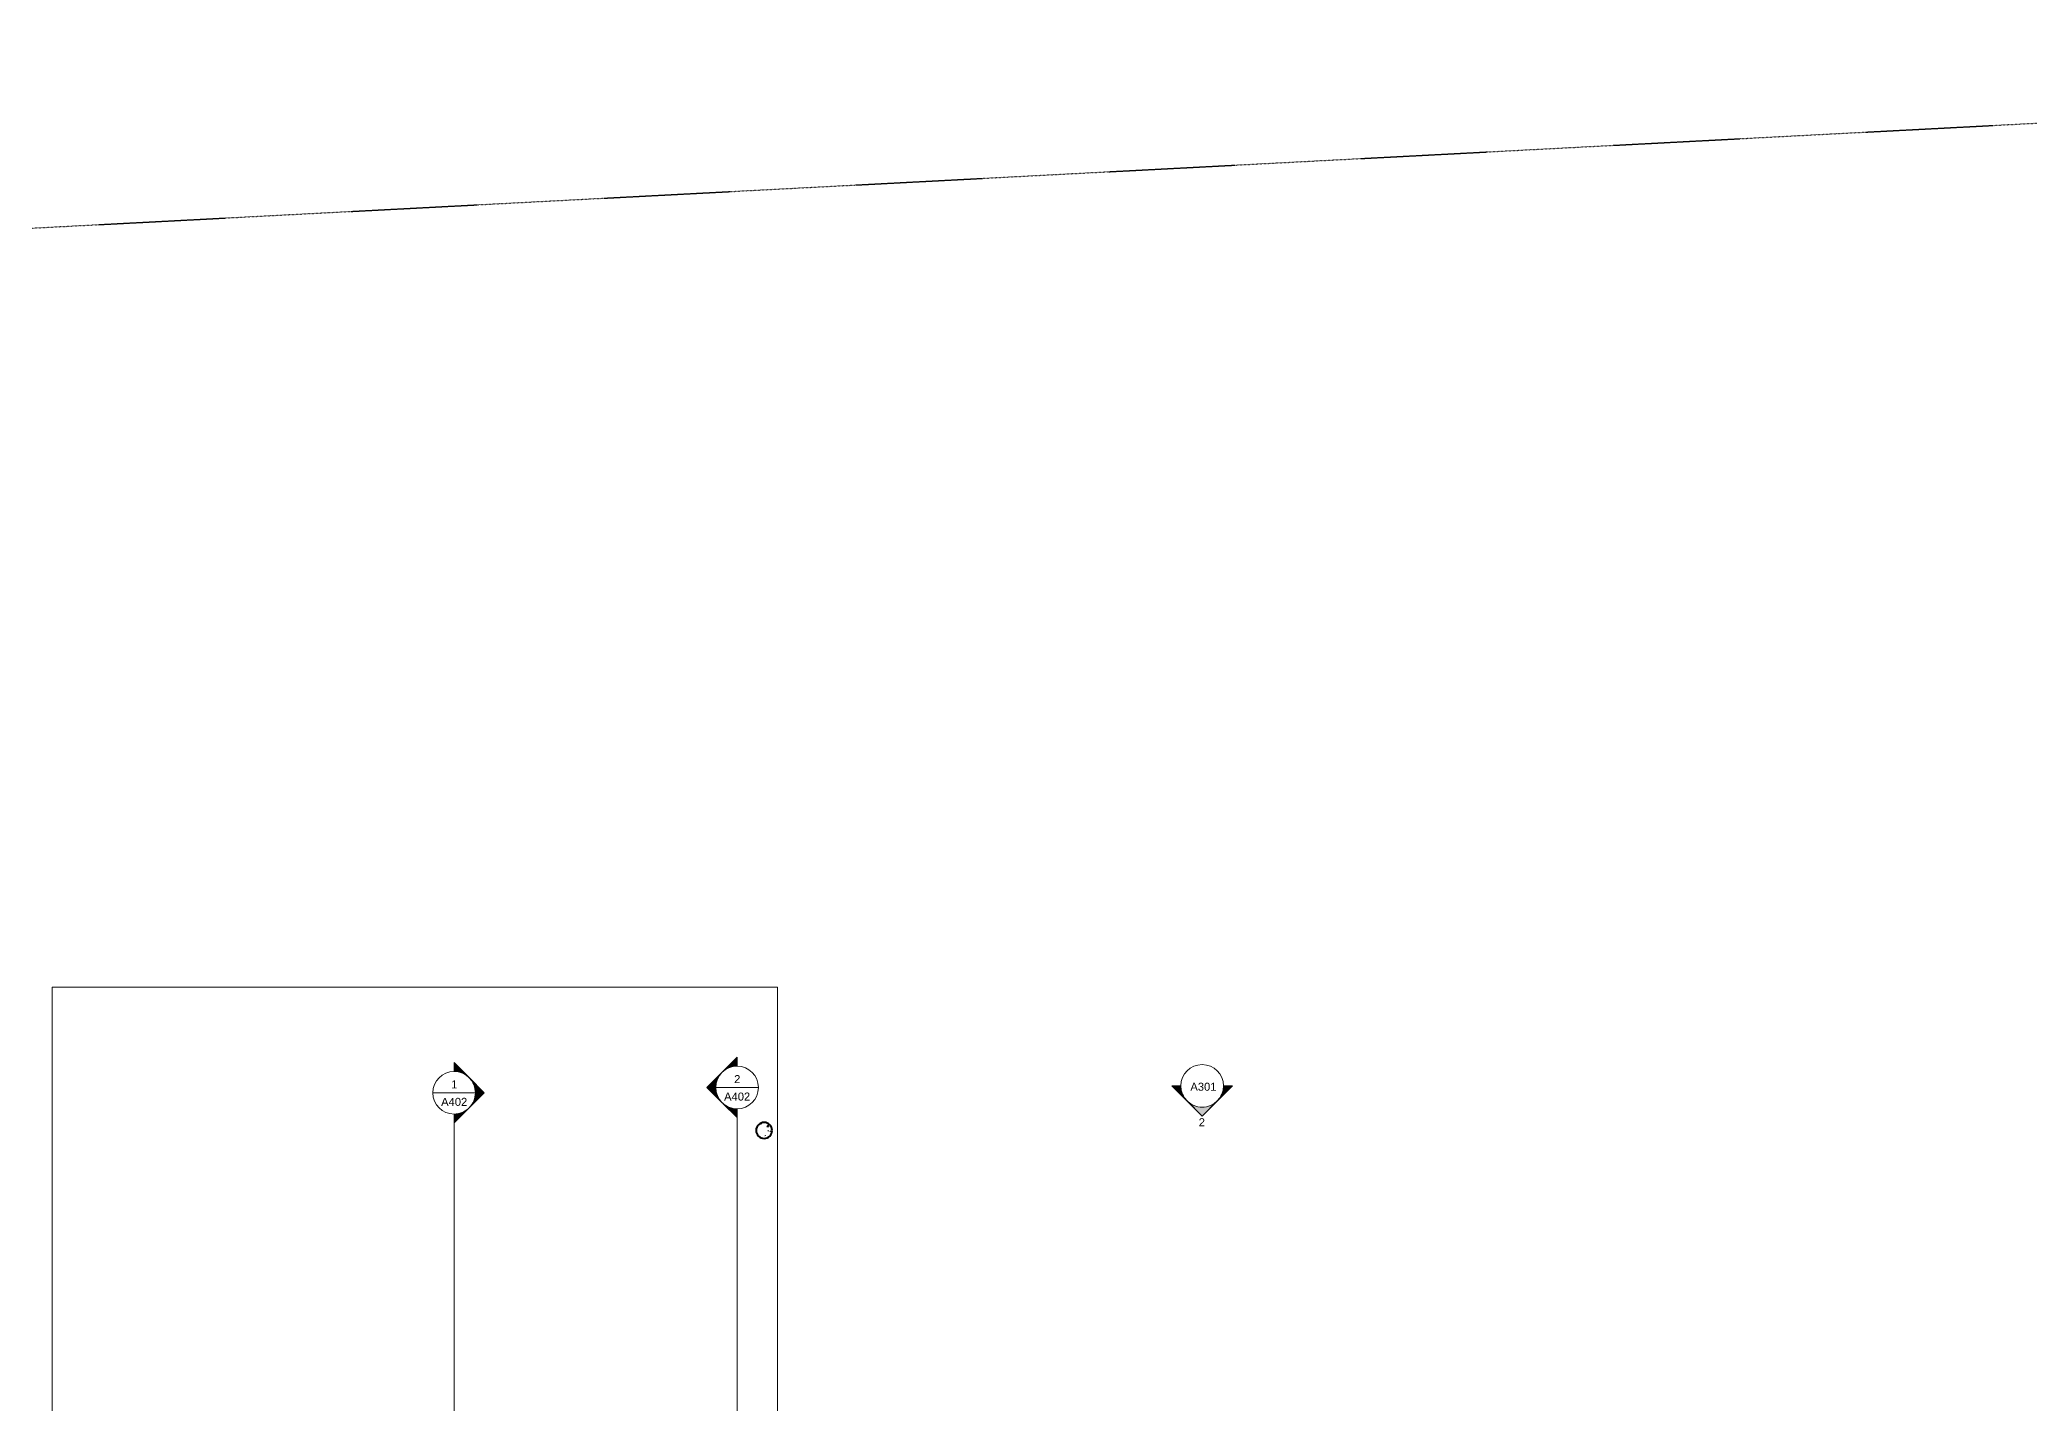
# Model space of a CAD drawing. Header units: inches. Extents: x -1969 to 2015, y -1363 to 1657.
# Drawn here: x -835 to 657, y 634 to 1657 of the extents above; entities that cross this region are included whole.
import ezdxf

# ---------------------------------------------------------------- set-up
doc = ezdxf.new("R2010")
doc.units = ezdxf.units.IN
doc.header["$MEASUREMENT"] = 0
doc.linetypes.add('Double Dash 3_8_', pattern=[1, 0.375, -0.125, 0.125, -0.125, 0.125, -0.125])
for name, color, linetype, lineweight in [('C-PROP-LINE', 91, 'Double Dash 3_8_', 30), ('G-ANNO-SYMB', 111, 'Continuous', 9), ('S-COLS', 52, 'Continuous', 9), ('S-FNDN', 32, 'Continuous', 18)]:
    doc.layers.add(name, color=color, linetype=linetype, lineweight=lineweight)
doc.styles.add('Arial', font='arial.ttf', dxfattribs={"height": 6})

# ---------------------------------------------------------------- blocks, each defined once
blk = doc.blocks.new('Concrete-Round-Column - 12_-582133-GROUND FLOOR')
at = {"layer": 'S-COLS'}
h = blk.add_hatch(dxfattribs=at)
h.set_pattern_fill('FP_5', color=256, style=0, pattern_type=2)
h.set_pattern_definition([(50, (291.462, -838.664), (18.36206, -1.60683), [1.92, -21.12]), (355, (291.462, -838.664), (-3.55226, 19.25587), [1.536, -16.896]), (100.451, (292.993, -838.798), (14.8102, 17.6493), [1.632, -17.949]), (46.184, (291.462, -833.544), (27.32125, -4.2376), [2.88, -31.68]), (96.636, (293.74, -833.897), (23.9275, 24.9372), [2.448, -26.924]), (351.184, (291.462, -833.544), (23.92765, 24.9374), [2.304, -25.344]), (21, (294.022, -834.824), (15.2808, -10.30746), [1.92, -21.12]), (326, (294.022, -834.824), (6.22856, 18.56374), [1.536, -16.896]), (71.451, (295.296, -835.683), (21.50985, 8.25628), [1.632, -17.949]), (37.5, (291.462, -838.664), (0.311095, 8.522537), [0.845, -15.846, 0.845, -16.307, -16.96]), (37.5, (291.462, -838.664), (0.311095, 8.522537), [-33.843, 0.845, -16.115]), (7.5, (291.462, -838.664), (6.73464, 10.09743), [0.845, -8.934, 0.845, -15.462, -6.464]), (7.5, (291.462, -838.664), (6.73464, 10.09743), [-26.086, 0.845, -5.619]), (327.5, (285.754, -838.664), (13.666107, -0.577186), [0.845, -5.555, 0.845, -19.123, -26.496]), (327.5, (285.754, -838.664), (13.666107, -0.577186), [-26.368, 0.845, -25.651]), (317.5, (283.194, -838.664), (14.92985, 2.56286), [0.845, -7.475, 0.845, -12.416, -18.816]), (317.5, (283.194, -838.664), (14.92985, 2.56286), [-21.581, 0.845, -17.971])])
h.paths.add_polyline_path([(0.9, -5.9), (2.5, -5.5), (3.9, -4.5), (5, -3.2), (5.8, -1.7), (6, 0), (5.8, 1.7), (5, 3.2), (3.9, 4.5), (2.5, 5.5), (0.9, 5.9), (-0.9, 5.9), (-2.5, 5.5), (-3.9, 4.5), (-5, 3.2), (-5.8, 1.7), (-6, 0), (-5.8, -1.7), (-5, -3.2), (-3.9, -4.5), (-2.5, -5.5), (-0.9, -5.9)])
at = {"layer": 'S-COLS', "lineweight": 40}
for start, end in [(360, 180), (180, 360)]:
    blk.add_arc((0, 0), 6, start, end, dxfattribs=at)
blk = doc.blocks.new('Family - ___-482687-GROUND FLOOR')
at = {"layer": 'C-PROP-LINE'}
blk.add_line((-1881.8, 1461.2), (1857.1, 1657.1), dxfattribs=at)
blk = doc.blocks.new('Elevation - Filled Arrow-152140-GROUND FLOOR')
at = {"layer": 'G-ANNO-SYMB'}
blk.add_circle((0, 0), 0.25, dxfattribs=at)
blk = doc.blocks.new('Elevation - Filled Arrow-151867-GROUND FLOOR')
at = {"layer": 'G-ANNO-SYMB'}
h = blk.add_hatch(color=256, dxfattribs=at)
edge = h.paths.add_edge_path()
edge.add_line((0, 0.354), (0.177, 0.177))
edge.add_arc((0, 0), 0.25, 45, 135)
edge.add_line((-0.177, 0.177), (0, 0.354))
h = blk.add_hatch(color=256, dxfattribs=at)
edge = h.paths.add_edge_path()
edge.add_line((-0.25, 0), (-0.354, 0))
edge.add_line((-0.354, 0), (-0.177, 0.177))
edge.add_arc((0, 0), 0.25, 135, 180)
h = blk.add_hatch(color=256, dxfattribs=at)
edge = h.paths.add_edge_path()
edge.add_line((0.177, 0.177), (0.354, 0))
edge.add_line((0.354, 0), (0.25, 0))
edge.add_arc((0, 0), 0.25, 0, 45)
for p, q in [((0, 0.354), (-0.354, 0)), ((0, 0.354), (-0.177, 0.177)), ((0.354, 0), (0, 0.354)), ((0.177, 0.177), (0, 0.354)), ((-0.177, 0.177), (-0.354, 0)), ((0.354, 0), (0.177, 0.177)), ((0.354, 0), (0.25, 0)), ((0.25, 0), (0.354, 0)), ((-0.354, 0), (-0.25, 0)), ((-0.354, 0), (-0.25, 0))]:
    blk.add_line(p, q, dxfattribs=at)
for start, end in [(45, 135), (135, 180), (0, 45)]:
    blk.add_arc((0, 0), 0.25, start, end, dxfattribs=at)
blk = doc.blocks.new('Section - Section Head - Filled-22785-GROUND FLOOR')
at = {"layer": 'G-ANNO-SYMB'}
h = blk.add_hatch(color=256, dxfattribs=at)
edge = h.paths.add_edge_path()
edge.add_line((-0.427, 0.177), (-0.25, 0.354))
edge.add_line((-0.25, 0.354), (-0.25, 0.25))
edge.add_arc((-0.25, 0), 0.25, 90, 135)
h = blk.add_hatch(color=256, dxfattribs=at)
edge = h.paths.add_edge_path()
edge.add_arc((-0.25, 0), 0.25, 45, 90)
edge.add_line((-0.25, 0.25), (-0.25, 0.354))
edge.add_line((-0.25, 0.354), (-0.073, 0.177))
h = blk.add_hatch(color=256, dxfattribs=at)
edge = h.paths.add_edge_path()
edge.add_arc((-0.25, 0), 0.25, 137.9216, 180)
edge.add_line((-0.5, 0), (-0.604, 0))
edge.add_line((-0.604, 0), (-0.436, 0.168))
h = blk.add_hatch(color=256, dxfattribs=at)
edge = h.paths.add_edge_path()
edge.add_line((-0.064, 0.168), (0.104, 0))
edge.add_line((0.104, 0), (0, 0))
edge.add_arc((-0.25, 0), 0.25, 0, 42.0784)
for p, q in [((-0.25, 0.354), (-0.604, 0)), ((-0.25, 0.354), (-0.427, 0.177)), ((-0.25, 0.354), (0.104, 0)), ((-0.25, 0.25), (-0.25, 0.354)), ((-0.073, 0.177), (-0.25, 0.354)), ((-0.25, 0.354), (-0.25, 0.25)), ((-0.436, 0.168), (-0.604, 0)), ((-0.604, 0), (-0.5, 0)), ((0.104, 0), (-0.064, 0.168)), ((0, 0), (0.104, 0)), ((-0.5, 0), (-0.604, 0)), ((0, 0), (0.104, 0))]:
    blk.add_line(p, q, dxfattribs=at)
for start, end in [(360, 180), (90, 135), (45, 90), (137.9216, 180), (180, 360), (0, 42.0784)]:
    blk.add_arc((-0.25, 0), 0.25, start, end, dxfattribs=at)

msp = doc.modelspace()

# ---------------------------------------------------------------- linework, layer by layer
at = {"layer": 'G-ANNO-SYMB'}
for p, q in [((-539.9904, 866.9353), (-507.9904, 866.9353)), ((-327.7878, 870.9031), (-295.7878, 870.9031)), ((-523.9904, 850.9353), (-523.9904, -395.5448)), ((-311.7878, 854.9031), (-311.7878, -398.2945))]:
    msp.add_line(p, q, dxfattribs=at)
at = {"layer": 'S-FNDN'}
for p, q in [((-281.4624, 946.1642), (-825.4624, 946.1642)), ((-825.4624, 946.1642), (-825.4624, 587.6642)), ((-281.4624, 587.6642), (-281.4624, 946.1642))]:
    msp.add_line(p, q, dxfattribs=at)

# ---------------------------------------------------------------- block references
at = {"layer": 'C-PROP-LINE'}
msp.add_blockref('Family - ___-482687-GROUND FLOOR', (0, 0), dxfattribs=at)
at = {"layer": 'G-ANNO-SYMB', "xscale": 63.99999999999997, "yscale": 63.99999999999997, "zscale": 63.99999999999997, "rotation": 269.9999999999996}
msp.add_blockref('Section - Section Head - Filled-22785-GROUND FLOOR', (-523.9904, 850.9353), dxfattribs=at)
at = {"layer": 'G-ANNO-SYMB', "extrusion": (0, 0, -1), "xscale": 63.99999999999997, "yscale": 63.99999999999997, "zscale": 63.99999999999997}
for name, p, rotation in [('Section - Section Head - Filled-22785-GROUND FLOOR', (311.7878, 854.9031), 270.0000000000003), ('Elevation - Filled Arrow-151867-GROUND FLOOR', (-37.0403, 872.0928), 180)]:
    msp.add_blockref(name, p, dxfattribs=dict(at, rotation=rotation))
at = {"layer": 'G-ANNO-SYMB', "xscale": 63.99999999999997, "yscale": 63.99999999999997, "zscale": 63.99999999999997}
msp.add_blockref('Elevation - Filled Arrow-152140-GROUND FLOOR', (37.0403, 872.0928), dxfattribs=at)
at = {"layer": 'S-COLS'}
msp.add_blockref('Concrete-Round-Column - 12_-582133-GROUND FLOOR', (-291.4624, 838.6642), dxfattribs=at)

# ---------------------------------------------------------------- texts
at = {"layer": 'G-ANNO-SYMB', "char_height": 6, "attachment_point": 1, "style": 'Arial'}
for s, insert, width in [('1', (-526.2044, 876.2077), 5.656), ('A402', (-321.4978, 867.0847), 23.836), ('2', (-314.0017, 880.1755), 5.656), ('A301', (28.1904, 874.4614), 23.836), ('A402', (-533.7005, 863.1169), 23.836), ('2', (34.4668, 847.8152), 5.656)]:
    msp.add_mtext(s, dxfattribs=dict(at, insert=insert, width=width))

doc.saveas('drawing.dxf')
